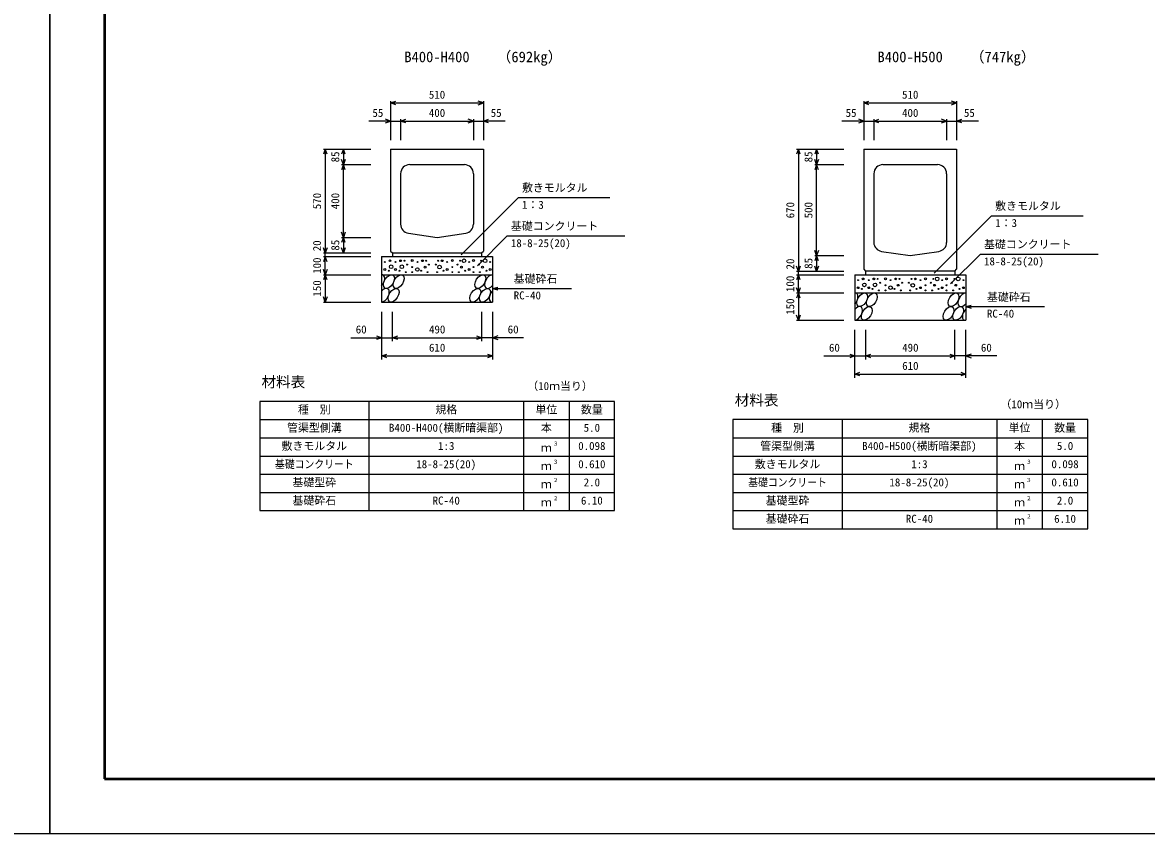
# Model space of a CAD drawing. Units: millimetres, scale not verified. Extents: x -12600 to 12600, y -4455 to 4455.
# Drawn here: x -150 to 6026, y -4455 to 0 of the extents above; entities that cross this region are included whole.
import ezdxf
from ezdxf.enums import TextEntityAlignment as Align

# ---------------------------------------------------------------- set-up
doc = ezdxf.new("R2010")
doc.units = ezdxf.units.MM
doc.header["$LTSCALE"] = 15
for name, color, linetype, lineweight in [('0-0_DIM', 7, 'Continuous', 25), ('0-1_Defpoints', 5, 'Continuous', 25), ('0-2_HATCH', 6, 'Continuous', 25), ('0-3_HYO', 3, 'Continuous', 25), ('0-4_HYO2', 4, 'Continuous', 25), ('0-5_OUTLINE', 3, 'Continuous', 25), ('0-7_TXT', 7, 'Continuous', 25), ('0-8_WAKU', 3, 'Continuous', 25)]:
    doc.layers.add(name, color=color, linetype=linetype, lineweight=lineweight)
doc.styles.add('ＭＳ ゴシック', font='')
doc.styles.get('ＭＳ ゴシック').set_extended_font_data('MS Gothic')

msp = doc.modelspace()

# ---------------------------------------------------------------- linework, layer by layer
at = {"layer": '0-0_DIM'}
for p, q in [((1872.82, -431.79), (1872.82, -646.79)), ((2382.82, -431.79), (2382.82, -646.79)), ((4472.82, -431.79), (4472.82, -646.79)), ((4982.82, -431.79), (4982.82, -646.79)), ((1872.82, -441.79), (2382.82, -441.79)), ((4472.82, -441.79), (4982.82, -441.79)), ((1872.82, -541.79), (1752.82, -541.79)), ((1927.82, -531.79), (1927.82, -646.79)), ((2327.82, -531.79), (2327.82, -646.79)), ((2502.82, -541.79), (2382.82, -541.79)), ((4472.82, -541.79), (4352.82, -541.79)), ((4527.82, -531.79), (4527.82, -646.79)), ((4927.82, -531.79), (4927.82, -646.79)), ((5102.82, -541.79), (4982.82, -541.79)), ((1503.62, -695.82), (1763.67, -695.82)), ((1513.62, -695.82), (1513.62, -1265.82)), ((1613.62, -695.82), (1613.62, -780.82)), ((4103.62, -695.82), (4363.67, -695.82)), ((4113.62, -695.82), (4113.62, -1365.82)), ((4213.62, -695.82), (4213.62, -780.82)), ((1603.62, -780.82), (1763.67, -780.82)), ((1613.62, -1180.82), (1613.62, -780.82)), ((4203.62, -780.82), (4363.67, -780.82)), ((4213.62, -1280.82), (4213.62, -780.82)), ((2574.67, -961.58), (2259.8, -1276.46)), ((2574.67, -961.58), (3077.33, -961.58)), ((5174.67, -1061.58), (4859.8, -1376.46)), ((5174.67, -1061.58), (5677.33, -1061.58)), ((2513.39, -1172.17), (2349.74, -1335.82)), ((2513.39, -1172.17), (3160.26, -1172.17)), ((1603.62, -1180.82), (1763.67, -1180.82)), ((1613.62, -1180.82), (1613.62, -1265.82)), ((1503.62, -1265.82), (1763.67, -1265.82)), ((1503.62, -1285.82), (1763.67, -1285.82)), ((1513.62, -1285.82), (1513.62, -1265.82)), ((1513.62, -1385.82), (1513.62, -1285.82)), ((4203.62, -1280.82), (4363.67, -1280.82)), ((4213.62, -1280.82), (4213.62, -1365.82)), ((5113.39, -1272.17), (4949.74, -1435.82)), ((5113.39, -1272.17), (5760.26, -1272.17)), ((1503.62, -1385.82), (1763.67, -1385.82)), ((1513.62, -1385.82), (1513.62, -1535.82)), ((4103.62, -1365.82), (4363.67, -1365.82)), ((4103.62, -1385.82), (4363.67, -1385.82)), ((4113.62, -1385.82), (4113.62, -1365.82)), ((4113.62, -1485.82), (4113.62, -1385.82)), ((2432.82, -1460.82), (2461.8, -1453.06)), ((2432.82, -1460.82), (2866.13, -1460.82)), ((2432.82, -1460.82), (2461.8, -1468.59)), ((1503.62, -1535.82), (1763.67, -1535.82)), ((4103.62, -1485.82), (4363.67, -1485.82)), ((4113.62, -1485.82), (4113.62, -1635.82)), ((1823.57, -1851.34), (1823.57, -1588.99)), ((1883.57, -1751.34), (1883.57, -1588.99)), ((2373.57, -1751.34), (2373.57, -1588.99)), ((2433.57, -1851.34), (2433.57, -1588.99)), ((5032.82, -1560.82), (5061.8, -1553.06)), ((5032.82, -1560.82), (5466.13, -1560.82)), ((5032.82, -1560.82), (5061.8, -1568.59)), ((4103.62, -1635.82), (4363.67, -1635.82)), ((4423.57, -1951.34), (4423.57, -1688.99)), ((4483.57, -1851.34), (4483.57, -1688.99)), ((4973.57, -1851.34), (4973.57, -1688.99)), ((5033.57, -1951.34), (5033.57, -1688.99)), ((1653.57, -1731.34), (1823.57, -1731.34)), ((1823.57, -1731.34), (1883.57, -1731.34)), ((1883.57, -1731.34), (2373.57, -1731.34)), ((1823.57, -1831.34), (2433.57, -1831.34)), ((4253.57, -1831.34), (4423.57, -1831.34)), ((4423.57, -1831.34), (4483.57, -1831.34)), ((4483.57, -1831.34), (4973.57, -1831.34)), ((4423.57, -1931.34), (5033.57, -1931.34))]:
    msp.add_line(p, q, dxfattribs=at)
for points in [[(1901.01, -452.05), (1872.82, -441.79), (1901.01, -431.53)], [(2354.63, -452.05), (2382.82, -441.79), (2354.63, -431.53)], [(4501.01, -452.05), (4472.82, -441.79), (4501.01, -431.53)], [(4954.63, -452.05), (4982.82, -441.79), (4954.63, -431.53)], [(1844.63, -552.05), (1872.82, -541.79), (1844.63, -531.53)], [(1872.82, -541.79), (1927.82, -541.79), (2327.82, -541.79), (2382.82, -541.79)], [(1956.01, -552.05), (1927.82, -541.79), (1956.01, -531.53)], [(2299.63, -552.05), (2327.82, -541.79), (2299.63, -531.53)], [(2411.01, -552.05), (2382.82, -541.79), (2411.01, -531.53)], [(4444.63, -552.05), (4472.82, -541.79), (4444.63, -531.53)], [(4472.82, -541.79), (4527.82, -541.79), (4927.82, -541.79), (4982.82, -541.79)], [(4556.01, -552.05), (4527.82, -541.79), (4556.01, -531.53)], [(4899.63, -552.05), (4927.82, -541.79), (4899.63, -531.53)], [(5011.01, -552.05), (4982.82, -541.79), (5011.01, -531.53)], [(1523.88, -724.01), (1513.62, -695.82), (1503.36, -724.01)], [(1623.88, -724.01), (1613.62, -695.82), (1603.36, -724.01)], [(4123.88, -724.01), (4113.62, -695.82), (4103.36, -724.01)], [(4223.88, -724.01), (4213.62, -695.82), (4203.36, -724.01)], [(1623.88, -752.63), (1613.62, -780.82), (1603.36, -752.63)], [(1623.88, -809.01), (1613.62, -780.82), (1603.36, -809.01)], [(4223.88, -752.63), (4213.62, -780.82), (4203.36, -752.63)], [(4223.88, -809.01), (4213.62, -780.82), (4203.36, -809.01)], [(1623.88, -1152.63), (1613.62, -1180.82), (1603.36, -1152.63)], [(1623.88, -1209.01), (1613.62, -1180.82), (1603.36, -1209.01)], [(1523.88, -1237.63), (1513.62, -1265.82), (1503.36, -1237.63)], [(1523.88, -1314.01), (1513.62, -1285.82), (1503.36, -1314.01)], [(1623.88, -1237.63), (1613.62, -1265.82), (1603.36, -1237.63)], [(4223.88, -1252.63), (4213.62, -1280.82), (4203.36, -1252.63)], [(4223.88, -1309.01), (4213.62, -1280.82), (4203.36, -1309.01)], [(1523.88, -1357.63), (1513.62, -1385.82), (1503.36, -1357.63)], [(4123.88, -1337.63), (4113.62, -1365.82), (4103.36, -1337.63)], [(4223.88, -1337.63), (4213.62, -1365.82), (4203.36, -1337.63)], [(1523.88, -1414.01), (1513.62, -1385.82), (1503.36, -1414.01)], [(4123.88, -1414.01), (4113.62, -1385.82), (4103.36, -1414.01)], [(4123.88, -1457.63), (4113.62, -1485.82), (4103.36, -1457.63)], [(1523.88, -1507.63), (1513.62, -1535.82), (1503.36, -1507.63)], [(4123.88, -1514.01), (4113.62, -1485.82), (4103.36, -1514.01)], [(4123.88, -1607.63), (4113.62, -1635.82), (4103.36, -1607.63)], [(1795.38, -1721.08), (1823.57, -1731.34), (1795.38, -1741.6)], [(1911.76, -1741.6), (1883.57, -1731.34), (1911.76, -1721.08)], [(2345.38, -1721.08), (2373.57, -1731.34), (2345.38, -1741.6)], [(2461.76, -1721.08), (2433.57, -1731.34), (2461.76, -1741.6)], [(2603.57, -1731.34), (2433.57, -1731.34), (2373.57, -1731.34)], [(1851.76, -1841.6), (1823.57, -1831.34), (1851.76, -1821.08)], [(2405.38, -1821.08), (2433.57, -1831.34), (2405.38, -1841.6)], [(4395.38, -1821.08), (4423.57, -1831.34), (4395.38, -1841.6)], [(4511.76, -1841.6), (4483.57, -1831.34), (4511.76, -1821.08)], [(4945.38, -1821.08), (4973.57, -1831.34), (4945.38, -1841.6)], [(5203.57, -1831.34), (5033.57, -1831.34), (4973.57, -1831.34)], [(5061.76, -1821.08), (5033.57, -1831.34), (5061.76, -1841.6)], [(4451.76, -1941.6), (4423.57, -1931.34), (4451.76, -1921.08)], [(5005.38, -1921.08), (5033.57, -1931.34), (5005.38, -1941.6)]]:
    msp.add_lwpolyline(points, dxfattribs=at)
at = {"layer": '0-1_Defpoints'}
for points in [[(-12600, -4455), (0, -4455), (0, 4455), (-12600, 4455)], [(0, -4455), (12600, -4455), (12600, 4455), (0, 4455)]]:
    msp.add_lwpolyline(points, close=True, dxfattribs=at)
at = {"layer": '0-2_HATCH'}
for centre, radius in [((1841.21, -1356.79), 5), ((1841.21, -1315.65), 2.5), ((1869.24, -1308.64), 5), ((1875.78, -1341.66), 10), ((1899.76, -1356.79), 5), ((1899.76, -1315.65), 2.5), ((1927.79, -1308.64), 5), ((1934.33, -1341.66), 10), ((1948.82, -1308.64), 2.5), ((1962.84, -1329.65), 2.5), ((1991.72, -1307.77), 5), ((1991.72, -1343.66), 2.5), ((2019.76, -1356.79), 10), ((2019.76, -1315.65), 2.5), ((2047.79, -1308.64), 5), ((2061.81, -1343.66), 5), ((2068.82, -1308.64), 2.5), ((2082.84, -1329.65), 2.5), ((2120.66, -1329.65), 2.5), ((2141.69, -1343.66), 10), ((2134.68, -1308.64), 2.5), ((2155.71, -1308.64), 5), ((2183.74, -1356.79), 5), ((2183.74, -1315.65), 2.5), ((2211.78, -1307.77), 5), ((2211.78, -1343.66), 2.5), ((2240.66, -1329.65), 2.5), ((2254.68, -1308.64), 2.5), ((2261.69, -1343.66), 5), ((2275.71, -1308.64), 10), ((2303.74, -1356.79), 5), ((2303.74, -1315.65), 2.5), ((2327.78, -1307.77), 5), ((2327.78, -1343.66), 2.5), ((2356.66, -1329.65), 2.5), ((2370.68, -1308.64), 2.5), ((2377.69, -1343.66), 5), ((2391.71, -1308.64), 10), ((2419.74, -1356.79), 5), ((2419.74, -1315.65), 2.5), ((1862.23, -1363.8), 2.5), ((1920.78, -1363.8), 2.5), ((1955.83, -1371.67), 2.5), ((1991.72, -1371.67), 2.5), ((2040.78, -1363.8), 2.5), ((2075.83, -1371.67), 2.5), ((2127.67, -1371.67), 2.5), ((2162.72, -1363.8), 2.5), ((2211.78, -1371.67), 2.5), ((2247.67, -1371.67), 2.5), ((2282.72, -1363.8), 2.5), ((2327.78, -1371.67), 2.5), ((2363.67, -1371.67), 2.5), ((2398.72, -1363.8), 2.5), ((4441.21, -1415.65), 2.5), ((4469.24, -1408.64), 5), ((4499.76, -1415.65), 2.5), ((4527.79, -1408.64), 5), ((4548.82, -1408.64), 2.5), ((4591.72, -1407.77), 5), ((4619.76, -1415.65), 2.5), ((4647.79, -1408.64), 5), ((4668.82, -1408.64), 2.5), ((4734.68, -1408.64), 2.5), ((4755.71, -1408.64), 5), ((4783.74, -1415.65), 2.5), ((4811.78, -1407.77), 5), ((4854.68, -1408.64), 2.5), ((4875.71, -1408.64), 10), ((4903.74, -1415.65), 2.5), ((4927.78, -1407.77), 5), ((4970.68, -1408.64), 2.5), ((4991.71, -1408.64), 10), ((5019.74, -1415.65), 2.5), ((4441.21, -1456.79), 5), ((4462.23, -1463.8), 2.5), ((4475.78, -1441.66), 10), ((4499.76, -1456.79), 5), ((4520.78, -1463.8), 2.5), ((4534.33, -1441.66), 10), ((4555.83, -1471.67), 2.5), ((4562.84, -1429.65), 2.5), ((4591.72, -1443.66), 2.5), ((4591.72, -1471.67), 2.5), ((4619.76, -1456.79), 10), ((4640.78, -1463.8), 2.5), ((4661.81, -1443.66), 5), ((4675.83, -1471.67), 2.5), ((4682.84, -1429.65), 2.5), ((4720.66, -1429.65), 2.5), ((4727.67, -1471.67), 2.5), ((4741.69, -1443.66), 10), ((4762.72, -1463.8), 2.5), ((4783.74, -1456.79), 5), ((4811.78, -1443.66), 2.5), ((4811.78, -1471.67), 2.5), ((4840.66, -1429.65), 2.5), ((4847.67, -1471.67), 2.5), ((4861.69, -1443.66), 5), ((4882.72, -1463.8), 2.5), ((4903.74, -1456.79), 5), ((4927.78, -1443.66), 2.5), ((4927.78, -1471.67), 2.5), ((4956.66, -1429.65), 2.5), ((4963.67, -1471.67), 2.5), ((4977.69, -1443.66), 5), ((4998.72, -1463.8), 2.5), ((5019.74, -1456.79), 5)]:
    msp.add_circle(centre, radius, dxfattribs=at)
for centre, start_param, end_param in [((1810.46, -1423.34), 4.385593, 6.6745444), ((2418.96, -1423.34), 0.3357715, 4.4411806), ((1835.78, -1498.33), 3.5111464, 7.548991), ((2444.28, -1498.33), 1.2110787, 3.5658734), ((4410.46, -1523.34), 4.385593, 6.6745444), ((5018.96, -1523.34), 0.3357715, 4.4411806), ((4435.78, -1598.33), 3.5111464, 7.548991), ((5044.28, -1598.33), 1.2110787, 3.5658734)]:
    msp.add_ellipse(centre, major_axis=(21.81, 35.31), ratio=0.5792, start_param=start_param, end_param=end_param, dxfattribs=at)
for centre in [(1863.67, -1423.34), (1916.87, -1423.34), (2365.75, -1423.34), (1888.99, -1498.33), (2337.87, -1498.33), (2391.08, -1498.33), (4463.67, -1523.34), (4516.87, -1523.34), (4965.75, -1523.34), (4488.99, -1598.33), (4937.87, -1598.33), (4991.08, -1598.33)]:
    msp.add_ellipse(centre, major_axis=(21.81, 35.31), ratio=0.5792, dxfattribs=at)
at = {"layer": '0-3_HYO'}
for p, q in [((1753.57, -2081.34), (1753.57, -2681.34)), ((2603.57, -2081.34), (2603.57, -2681.34)), ((2853.57, -2081.34), (2853.57, -2681.34)), ((1153.57, -2181.34), (3103.57, -2181.34)), ((4353.57, -2181.34), (4353.57, -2781.34)), ((5203.57, -2181.34), (5203.57, -2781.34)), ((5453.57, -2181.34), (5453.57, -2781.34)), ((3753.57, -2281.34), (5703.57, -2281.34))]:
    msp.add_line(p, q, dxfattribs=at)
for points in [[(1153.57, -2681.34), (3103.57, -2681.34), (3103.57, -2081.34), (1153.57, -2081.34)], [(3753.57, -2781.34), (5703.57, -2781.34), (5703.57, -2181.34), (3753.57, -2181.34)]]:
    msp.add_lwpolyline(points, close=True, dxfattribs=at)
at = {"layer": '0-4_HYO2'}
for p, q in [((1153.57, -2281.34), (3103.57, -2281.34)), ((1153.57, -2381.34), (3103.57, -2381.34)), ((3753.57, -2381.34), (5703.57, -2381.34)), ((1153.57, -2481.34), (3103.57, -2481.34)), ((3753.57, -2481.34), (5703.57, -2481.34)), ((1153.57, -2581.34), (3103.57, -2581.34)), ((3753.57, -2581.34), (5703.57, -2581.34)), ((3753.57, -2681.34), (5703.57, -2681.34))]:
    msp.add_line(p, q, dxfattribs=at)
at = {"layer": '0-5_OUTLINE'}
for p, q in [((1872.82, -695.82), (1872.82, -1255.82)), ((1872.82, -695.82), (2382.82, -695.82)), ((2382.82, -695.82), (2382.82, -1255.82)), ((4472.82, -695.82), (4472.82, -1355.82)), ((4472.82, -695.82), (4982.82, -695.82)), ((4982.82, -695.82), (4982.82, -1355.82)), ((1977.82, -780.82), (2277.82, -780.82)), ((4577.82, -780.82), (4877.82, -780.82)), ((1927.82, -830.82), (1927.82, -1107.76)), ((2327.82, -830.82), (2327.82, -1107.76)), ((4527.82, -830.82), (4527.82, -1207.76)), ((4927.82, -830.82), (4927.82, -1207.76)), ((1970.41, -1157.21), (2127.82, -1180.82)), ((2127.82, -1180.82), (2285.24, -1157.21)), ((1822.82, -1285.82), (2432.82, -1285.82)), ((1822.82, -1285.82), (1822.82, -1535.82)), ((1882.82, -1265.82), (2372.82, -1265.82)), ((2372.82, -1265.82), (2382.82, -1255.82)), ((2372.82, -1265.82), (2372.82, -1285.82)), ((2432.82, -1285.82), (2432.82, -1535.82)), ((4570.41, -1257.21), (4727.82, -1280.82)), ((4727.82, -1280.82), (4885.24, -1257.21)), ((4472.82, -1355.82), (4482.82, -1365.82)), ((4972.82, -1365.82), (4982.82, -1355.82)), ((1822.82, -1385.82), (2432.82, -1385.82)), ((4422.82, -1385.82), (5032.82, -1385.82)), ((4422.82, -1385.82), (4422.82, -1635.82)), ((4972.82, -1365.82), (4482.82, -1365.82)), ((4482.82, -1365.82), (4482.82, -1385.82)), ((4972.82, -1365.82), (4972.82, -1385.82)), ((5032.82, -1385.82), (5032.82, -1635.82)), ((1822.82, -1535.82), (2432.82, -1535.82)), ((4422.82, -1485.82), (5032.82, -1485.82)), ((4422.82, -1635.82), (5032.82, -1635.82))]:
    msp.add_line(p, q, dxfattribs=at)
msp.add_lwpolyline([(1872.82, -1255.82), (1882.82, -1265.82), (1882.82, -1285.82)], dxfattribs=at)
for centre, start, end in [((1977.82, -830.82), 90, 180), ((2277.82, -830.82), 0, 90), ((4577.82, -830.82), 90, 180), ((4877.82, -830.82), 0, 90), ((1977.82, -1107.76), 180, 261.46923), ((2277.82, -1107.76), 278.53077, 0), ((4577.82, -1207.76), 180, 261.46923), ((4877.82, -1207.76), 278.53077, 0)]:
    msp.add_arc(centre, 50, start, end, dxfattribs=at)
at = {"layer": '0-8_WAKU', "lineweight": 50}
msp.add_lwpolyline([(300, -4155), (12300, -4155), (12300, 4155), (300, 4155)], close=True, dxfattribs=at)

# ---------------------------------------------------------------- texts
at = {"layer": '0-0_DIM', "style": 'ＭＳ ゴシック'}
for s, p in [('510', (2082.82, -431.79)), ('510', (4682.82, -431.79)), ('55', (1772.82, -531.79)), ('400', (2082.82, -531.79)), ('55', (2422.82, -531.79)), ('55', (4372.82, -531.79)), ('400', (4682.82, -531.79)), ('55', (5022.82, -531.79)), ('敷きモルタル', (2594.67, -942.85)), ('1：3', (2594.67, -1036.66)), ('敷きモルタル', (5194.67, -1042.85)), ('基礎コンクリート', (2533.39, -1153.43)), ('1：3', (5194.67, -1136.66)), ('18-8-25(20)', (2533.39, -1247.25)), ('基礎コンクリート', (5133.39, -1253.43)), ('18-8-25(20)', (5133.39, -1347.25)), ('基礎砕石', (2549.14, -1443.65)), ('RC-40', (2549.14, -1534.34)), ('基礎砕石', (5149.14, -1543.65)), ('RC-40', (5149.14, -1634.34)), ('60', (1681.13, -1721.34)), ('490', (2083.57, -1721.34)), ('60', (2516.01, -1721.34)), ('610', (2083.57, -1821.34)), ('60', (4281.13, -1821.34)), ('490', (4683.57, -1821.34)), ('60', (5116.01, -1821.34)), ('610', (4683.57, -1921.34))]:
    msp.add_text(s, height=43.99, dxfattribs=at).set_placement(p, align=Align.BOTTOM_LEFT)
for s, p in [('85', (1603.62, -768.32)), ('85', (4203.62, -768.32)), ('570', (1503.62, -1025.82)), ('400', (1603.62, -1025.82)), ('670', (4103.62, -1075.82)), ('500', (4203.62, -1075.82)), ('20', (1503.62, -1256.61)), ('85', (1603.62, -1253.32)), ('100', (1503.62, -1380.82)), ('20', (4103.62, -1356.61)), ('85', (4203.62, -1353.32)), ('150', (1503.62, -1505.82)), ('100', (4103.62, -1480.82)), ('150', (4103.62, -1605.82))]:
    msp.add_text(s, height=43.99, rotation=90, dxfattribs=at).set_placement(p, align=Align.BOTTOM_LEFT)
at = {"layer": '0-7_TXT', "style": 'ＭＳ ゴシック'}
for s, height, p in [('B400-H400', 58.65, (1947.82, -235.82)), ('（692kg）', 58.65, (2456.19, -235.82)), ('B400-H500', 58.65, (4547.82, -235.82)), ('（747kg）', 58.65, (5056.19, -235.82)), ('材料表', 58.65, (1163.57, -2021.34)), ('（10ｍ当り）', 43.99, (2623.57, -2032.34)), ('材料表', 58.65, (3763.57, -2121.34)), ('種\u3000別', 43.99, (1363.57, -2161.34)), ('規格', 43.99, (2118.57, -2161.34)), ('単位', 43.99, (2668.57, -2161.34)), ('数量', 43.99, (2918.57, -2161.34)), ('（10ｍ当り）', 43.99, (5223.57, -2132.34)), ('管渠型側溝', 43.99, (1303.57, -2261.34)), ('B400-H400(横断暗渠部)', 43.99, (1863.57, -2261.34)), ('本', 43.99, (2698.57, -2261.34)), ('5.0', 43.99, (2933.57, -2261.34)), ('種\u3000別', 43.99, (3963.57, -2261.34)), ('規格', 43.99, (4718.57, -2261.34)), ('単位', 43.99, (5268.57, -2261.34)), ('数量', 43.99, (5518.57, -2261.34)), ('敷きモルタル', 43.99, (1273.57, -2361.34)), ('1:3', 43.99, (2133.57, -2361.34)), ('ｍ', 43.99, (2698.57, -2371.34)), ('３', 21.99, (2764.11, -2330.97)), ('0.098', 43.99, (2903.57, -2361.34)), ('管渠型側溝', 43.99, (3903.57, -2361.34)), ('B400-H500(横断暗渠部)', 43.99, (4463.57, -2361.34)), ('本', 43.99, (5298.57, -2361.34)), ('5.0', 43.99, (5533.57, -2361.34)), ('18-8-25(20)', 43.99, (2013.57, -2461.34)), ('３', 21.99, (2764.11, -2430.97)), ('0.610', 43.99, (2903.57, -2461.34)), ('敷きモルタル', 43.99, (3873.57, -2461.34)), ('1:3', 43.99, (4733.57, -2461.34)), ('３', 21.99, (5364.11, -2430.97)), ('0.098', 43.99, (5503.57, -2461.34)), ('ｍ', 43.99, (2698.57, -2471.34)), ('ｍ', 43.99, (5298.57, -2471.34)), ('基礎型砕', 43.99, (1333.57, -2561.34)), ('ｍ', 43.99, (2698.57, -2571.34)), ('２', 21.99, (2764.11, -2530.97)), ('2.0', 43.99, (2933.57, -2561.34)), ('18-8-25(20)', 43.99, (4613.57, -2561.34)), ('ｍ', 43.99, (5298.57, -2571.34)), ('３', 21.99, (5364.11, -2530.97)), ('0.610', 43.99, (5503.57, -2561.34)), ('基礎砕石', 43.99, (1333.57, -2661.34)), ('RC-40', 43.99, (2103.57, -2661.34)), ('ｍ', 43.99, (2698.57, -2671.34)), ('２', 21.99, (2764.11, -2630.97)), ('6.10', 43.99, (2918.57, -2661.34)), ('基礎型砕', 43.99, (3933.57, -2661.34)), ('ｍ', 43.99, (5298.57, -2671.34)), ('２', 21.99, (5364.11, -2630.97)), ('2.0', 43.99, (5533.57, -2661.34)), ('基礎砕石', 43.99, (3933.57, -2761.34)), ('RC-40', 43.99, (4703.57, -2761.34)), ('２', 21.99, (5364.11, -2730.97)), ('6.10', 43.99, (5518.57, -2761.34)), ('ｍ', 43.99, (5298.57, -2771.34))]:
    msp.add_text(s, height=height, dxfattribs=at).set_placement(p, align=Align.BOTTOM_LEFT)
at = {"layer": '0-7_TXT', "style": 'ＭＳ ゴシック', "width": 0.9}
for p in [(1237.57, -2461.34), (3837.57, -2561.34)]:
    msp.add_text('基礎コンクリート', height=43.99, dxfattribs=at).set_placement(p, align=Align.BOTTOM_LEFT)

doc.saveas('drawing.dxf')
